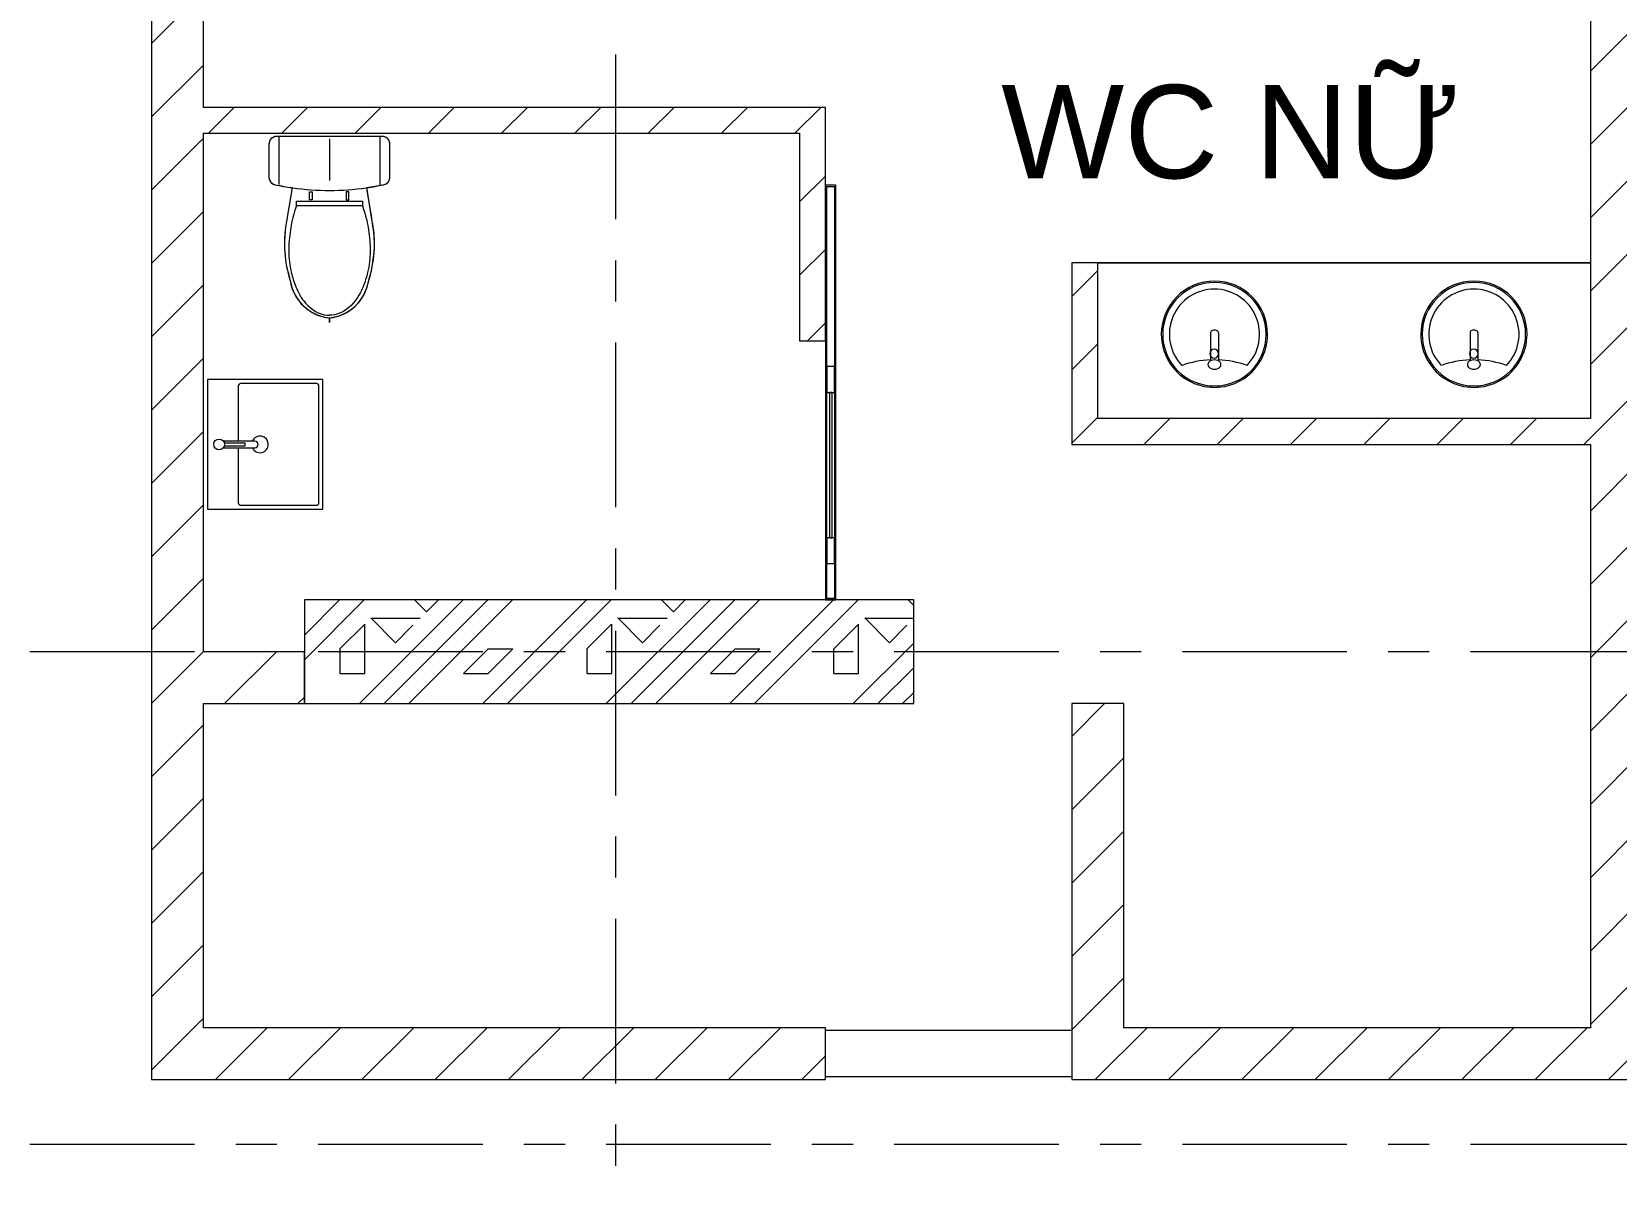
# Model space of a CAD drawing. Header units: millimetres. Extents: x -20144 to 104140, y -11426 to 48263.
# Drawn here: x 30148 to 36261, y 24819 to 29242 of the extents above; entities that cross this region are included whole.
import ezdxf

# ---------------------------------------------------------------- set-up
doc = ezdxf.new("R2010")
doc.units = ezdxf.units.MM
doc.linetypes.add('Grid Line', pattern=[22.225, 12.7, -3.175, 3.175, -3.175])
for name, color, linetype, lineweight in [('CHU', 181, 'Continuous', 5), ('CUA', 31, 'Continuous', 9), ('HATCH-TUONG', 152, 'Continuous', 9), ('NET CAT', 3, 'Continuous', 5), ('NET-CAT', 3, 'Continuous', 9), ('NET-THAY', 2, 'Continuous', 15), ('THIET-BI', 44, 'Continuous', 5), ('TRUC', 225, 'Continuous', 5)]:
    doc.layers.add(name, color=color, linetype=linetype, lineweight=lineweight)
doc.styles.add('Arial_2', font='arial_1.ttf', dxfattribs={"height": 360})
pattern_1 = [(45, (0, 0), (-141.42136, 141.42136), [])]

# ---------------------------------------------------------------- blocks, each defined once
blk = doc.blocks.new('CUA SAN PHOI LUA - CUA SAN PHOI LUA 4-826868-MẶT BẰNG TẦNG 4')
at = {"layer": 'CUA'}
for p, q in [((-460, -50), (-500, -50)), ((-500, -50), (-500, -90)), ((-495, -85), (-495, -55)), ((-495, -55), (-460, -55)), ((-460, -55), (-460, -50)), ((500, -50), (-460, -50)), ((-460, -55), (-360, -55)), ((-260, -55), (-360, -55)), ((-360, -55), (-360, -85)), ((-260, -85), (-260, -55)), ((-260, -55), (300, -55)), ((400, -55), (300, -55)), ((300, -55), (300, -85)), ((400, -85), (400, -55)), ((400, -55), (1060, -55)), ((1060, -50), (1060, -55)), ((1100, -50), (1060, -50)), ((1060, -55), (1095, -55)), ((1095, -55), (1095, -85)), ((1100, -90), (1100, -50)), ((-500, -90), (-460, -90)), ((-460, -85), (-495, -85)), ((-460, -90), (-460, -85)), ((-360, -85), (-460, -85)), ((-460, -90), (1060, -90)), ((-360, -85), (-260, -85)), ((300, -65), (-260, -65)), ((-260, -65), (-260, -75)), ((-260, -75), (300, -75)), ((300, -85), (-260, -85)), ((300, -75), (300, -65)), ((300, -85), (400, -85)), ((1060, -85), (400, -85)), ((1095, -85), (1060, -85)), ((1060, -85), (1060, -90)), ((1060, -90), (1100, -90))]:
    blk.add_line(p, q, dxfattribs=at)
blk = doc.blocks.new('X-LA - X-LA-917474-MẶT BẰNG TẦNG 4')
at = {"layer": 'THIET-BI'}
for p, q in [((-600, 0), (-600, -1900)), ((-600, -1900), (-600, 0)), ((-332.2, -434.2), (-222.2, -434.2)), ((-332.2, -464.2), (-222.2, -464.2)), ((-332.2, -1435), (-222.2, -1435)), ((-332.2, -1465), (-222.2, -1465))]:
    blk.add_line(p, q, dxfattribs=at)
for centre, radius, start, end in [((-324.9, -449.2), 205, 90, 270), ((-324.9, -449.2), 205, 270, 90), ((-324.9, -449.2), 199.5, 360, 180), ((-324.9, -449.2), 174.1, 46.21184, 180), ((139.1, -449.2), 365.7, 159.90562, 177.65018), ((-324.9, -449.2), 199.5, 180, 360), ((-324.9, -449.2), 174.1, 180, 313.78816), ((-250, -450), 16.8, 360, 180), ((-250, -450), 16.8, 180, 360), ((139.1, -449.2), 365.7, 182.34982, 200.09438), ((-324.9, -1450), 205, 90, 270), ((-324.9, -1450), 199.5, 360, 180), ((-324.9, -1450), 174.1, 46.21184, 180), ((-324.9, -1450), 205, 270, 90), ((139.1, -1450), 365.7, 159.90562, 177.65018), ((-324.9, -1450), 199.5, 180, 360), ((-324.9, -1450), 174.1, 180, 313.78816), ((-250, -1450.8), 16.8, 360, 180), ((-250, -1450.8), 16.8, 180, 0), ((139.1, -1450), 365.7, 182.34982, 200.09438)]:
    blk.add_arc(centre, radius, start, end, dxfattribs=at)
for centre, major_axis, ratio, start_param, end_param in [((-208.1, -449.2), (0, 25), 0.701688, 0, 3.141593), ((-207.9, -449.2), (0, 25), 0.719766, 3.124999, 6.299779), ((-332.2, -449.2), (0, 15), 0.577623, 0, 3.141593), ((-332.2, -1450), (0, 15), 0.577623, 0, 3.141593), ((-208.1, -1450), (0, 25), 0.701688, 0, 3.141593), ((-207.9, -1450), (0, 25), 0.719766, 3.124999, 6.299779)]:
    blk.add_ellipse(centre, major_axis=major_axis, ratio=ratio, start_param=start_param, end_param=end_param, dxfattribs=at)
blk = doc.blocks.new('X-XI - X-XI-V12-MẶT BẰNG TẦNG 4')
at = {"layer": 'THIET-BI'}
for p, q in [((204.3, 0), (-204.3, 0)), ((204.3, 0), (-204.3, 0)), ((204.3, 0), (0, 0)), ((194.6, 0), (194.6, -186.1)), ((215, -2.1), (204.3, 0)), ((-230.6, -16.8), (-233.2, -33.2)), ((-233.2, -29), (-233.2, -157.9)), ((-233.2, -29), (-233.2, -157.9)), ((-233.2, -33.2), (-233.2, -45)), ((-233.2, -45), (-233.2, -157.9)), ((-227.9, -12.2), (-230.6, -16.8)), ((-222, -6.1), (-227.9, -12.2)), ((-212.4, -1.2), (-222, -6.1)), ((-204.3, 0), (-212.4, -1.2)), ((0, 0), (-204.3, 0)), ((-194.6, 0), (-194.6, -185.7)), ((0, -9.4), (0, -169.7)), ((219.3, -4.2), (215, -2.1)), ((224.8, -8.5), (219.3, -4.2)), ((227.7, -12), (224.8, -8.5)), ((231.6, -19.3), (227.7, -12)), ((233.2, -29), (231.6, -19.3)), ((233.2, -157.9), (233.2, -29)), ((233.2, -157.9), (233.2, -29)), ((233.2, -157.9), (233.2, -29)), ((-233.2, -157.9), (-232.9, -162.1)), ((-232.9, -162.1), (-231, -169.1)), ((-231, -169.1), (-228, -174.5)), ((-228, -174.5), (-224.2, -178.9)), ((-224.2, -178.9), (-216.9, -183.9)), ((212.9, -185.5), (220.8, -181.7)), ((220.8, -181.7), (226.5, -176.5)), ((226.5, -176.5), (231.9, -166.7)), ((231.9, -166.7), (233.2, -157.9)), ((-216.9, -183.9), (-209.4, -186.4)), ((-209.4, -186.4), (-202.4, -187.7)), ((-202.4, -187.7), (-192, -189.7)), ((-192, -189.7), (-184.2, -191.1)), ((-184.2, -191.1), (-168, -193.8)), ((-168, -193.8), (-149.9, -196.6)), ((-143.8, -197.5), (-166.7, -335.2)), ((-143.8, -197.5), (-166.7, -335.2)), ((-147.8, -221.1), (-155.3, -266.3)), ((-149.9, -196.6), (-143.8, -197.5)), ((-143.8, -197.5), (-147.8, -221.1)), ((-76.6, -213.5), (-66.1, -213.5)), ((-76.6, -245), (-76.6, -213.5)), ((-66.1, -213.5), (-66.1, -245)), ((64, -213.5), (64, -245)), ((74.4, -213.5), (64, -213.5)), ((74.4, -245), (74.4, -213.5)), ((143.8, -197.5), (212.9, -185.5)), ((166.7, -335.2), (143.8, -197.5)), ((166.7, -335.2), (143.8, -197.5)), ((146.9, -216.1), (143.8, -197.5)), ((151.8, -245.3), (146.9, -216.1)), ((-161.5, -303.8), (-164.6, -322)), ((-157.7, -280.9), (-161.5, -303.8)), ((-155.3, -266.3), (-157.7, -280.9)), ((-127.7, -249.9), (127.7, -249.9)), ((-127.7, -267.8), (-127.7, -249.9)), ((-8.6, -267.8), (-127.7, -267.8)), ((-66.1, -245), (-76.6, -245)), ((127.7, -267.8), (-8.6, -267.8)), ((64, -245), (74.4, -245)), ((127.7, -249.9), (127.7, -267.8)), ((157.2, -277.8), (151.8, -245.3)), ((161.7, -304.9), (157.2, -277.8)), ((166.7, -335.2), (161.7, -304.9)), ((-171, -365.1), (-172.5, -383)), ((-168.9, -349), (-171, -365.1)), ((-164.6, -322), (-168.9, -349)), ((171.6, -371), (166.7, -335.2)), ((-172.5, -383), (-173.5, -402.2)), ((-173.5, -402.2), (-173.1, -436.1)), ((173.2, -395.8), (171.6, -371)), ((172.5, -446.5), (173.5, -426.5)), ((173.5, -426.5), (173.2, -395.8)), ((-173.1, -436.1), (-172.5, -446.5)), ((-172.5, -446.5), (-169.6, -474.8)), ((-169.6, -474.8), (-166.5, -495.3)), ((165.2, -502.3), (172.5, -446.5)), ((-166.5, -495.3), (-161.1, -520.9)), ((-161.1, -520.9), (-151.4, -555.9)), ((151.4, -555.9), (155.1, -543.7)), ((155.1, -543.7), (161.7, -518.5)), ((161.7, -518.5), (165.2, -502.3)), ((-151.4, -555.9), (-143.5, -587)), ((-143.5, -587), (-131.8, -612.8)), ((131.6, -613.2), (145.5, -581)), ((145.5, -581), (151.4, -555.9)), ((-131.8, -612.8), (-121.7, -628.9)), ((-121.7, -628.9), (-100.2, -653.8)), ((-100.2, -653.8), (-87.5, -664.8)), ((-87.5, -664.8), (-69.9, -676.9)), ((60.8, -681.9), (86, -665.9)), ((86, -665.9), (100.2, -653.8)), ((100.2, -653.8), (114.1, -638.9)), ((114.1, -638.9), (131.6, -613.2)), ((-69.9, -676.9), (-49.6, -687.2)), ((-49.6, -687.2), (-19.9, -696.9)), ((-19.9, -696.9), (0, -700.2)), ((0, -700.2), (34.6, -692.9)), ((0, -700.2), (0, -702.7)), ((0, -712.5), (0, -700.2)), ((0, -700.3), (0, -710.2)), ((0, -702.7), (0, -715.9)), ((0, -710.2), (0, -716.9)), ((0, -717.2), (0, -712.5)), ((0, -716.9), (0, -717.2)), ((34.6, -692.9), (60.8, -681.9))]:
    blk.add_line(p, q, dxfattribs=at)
for centre, radius, start, end in [((204.3, -29), 29, 360, 90), ((204.3, -29), 29, 0, 90), ((-204.3, -29), 29, 90, 180), ((-204.3, -29), 29, 90, 180), ((-204.3, -157.9), 29, 180, 259.85987), ((-204.3, -157.9), 29, 180, 259.85987), ((204.3, -157.9), 29, 280.14013, 360), ((204.3, -157.9), 29, 280.14013, 0), ((18.1, 960), 1168.8, 258.77622, 262.03475), ((18.1, 960), 1168.8, 258.77622, 262.03475), ((18.1, 960), 1168.8, 262.14467, 269.16333), ((-16, 957.7), 1166.4, 270.83748, 277.76826), ((-18.1, 960), 1168.8, 277.96525, 281.22378), ((-18.1, 960), 1168.8, 277.96525, 281.22378), ((287.1, -414.4), 460.7, 170.09406, 197.88556), ((287.1, -414.4), 460.7, 170.09406, 197.88556), ((-287.1, -414.4), 460.7, 342.11444, 9.90594), ((-287.1, -414.4), 460.7, 342.11444, 9.90594), ((18.2, -529.6), 171.6, 188.82666, 263.90979), ((18.2, -529.6), 171.6, 188.82666, 263.90979), ((-18.2, -529.6), 171.6, 276.09021, 351.17334), ((-18.2, -529.6), 171.6, 276.09021, 351.17334)]:
    blk.add_arc(centre, radius, start, end, dxfattribs=at)
for points in [[(-127.7, -267.8), (-143.4, -315.6), (-152.2, -364.8), (-160.3, -442.2), (-151, -516.8), (-129.6, -585.3), (-93.5, -652), (-37.5, -689.3), (-2.9, -689.4), (0, -689.4)], [(127.7, -267.8), (143.4, -315.6), (152.2, -364.8), (160.3, -442.2), (151, -516.8), (129.6, -585.3), (93.5, -652), (37.5, -689.3), (2.9, -689.4), (0, -689.4)]]:
    blk.add_open_spline(points, degree=3, knots=[12.724379, 12.724379, 12.724379, 12.724379, 75.096459, 151.912755, 228.70098, 282.501534, 351.034079, 439.49288, 447.51098, 447.51098, 447.51098, 447.51098], dxfattribs=at)
blk = doc.blocks.new('X-LA - X-LA-953483-MẶT BẰNG TẦNG 4')
at = {"layer": 'THIET-BI'}
for p, q in [((250, 0), (-250, 0)), ((-250, 0), (-250, -445)), ((-250, 0), (-250, -445)), ((250, 0), (-250, 0)), ((250, -445), (250, 0)), ((250, -445), (250, 0)), ((-12.7, -119), (-225, -119)), ((-12.7, -61.5), (-12.7, -182.5)), ((-5.2, -65.1), (-5.2, -145)), ((5.2, -145), (5.2, -65.1)), ((12.3, -182.5), (12.3, -61.8)), ((225, -119), (12.3, -119)), ((-235, -129), (-235, -420)), ((-5.2, -145), (5.2, -145)), ((235, -420), (235, -129)), ((-250, -445), (250, -445)), ((-250, -445), (250, -445)), ((-225, -430), (225, -430))]:
    blk.add_line(p, q, dxfattribs=at)
blk.add_circle((0, -45), 20.8, dxfattribs=at)
for centre, radius, start, end in [((-225, -129), 10, 90, 180), ((225, -129), 10, 0, 90), ((0, -202.6), 32, 113.4242, 67.44806), ((-0.2, -182.5), 12.5, 180, 360), ((-225, -420), 10, 180, 270), ((225, -420), 10, 270, 0)]:
    blk.add_arc(centre, radius, start, end, dxfattribs=at)

msp = doc.modelspace()

# ---------------------------------------------------------------- hatches: boundary and pattern name
at = {"layer": 'HATCH-TUONG', "lineweight": 5}
h = msp.add_hatch(dxfattribs=at)
h.set_pattern_fill('FP_6', color=256, style=0, pattern_type=2)
h.set_pattern_definition(pattern_1)
h.paths.add_polyline_path([(30810.5, 25399.9), (30810.5, 32899.9), (30610.5, 32899.9), (30610.5, 25399.9)], flags=0)
h = msp.add_hatch(dxfattribs=at)
h.set_pattern_fill('FP_6', color=256, style=0, pattern_type=2)
h.set_pattern_definition(pattern_1)
h.paths.add_polyline_path([(36160.5, 25199.9), (36360.5, 25199.9), (36360.5, 32899.9), (36160.5, 32899.9), (36160.5, 25399.9)], flags=0)
h = msp.add_hatch(dxfattribs=at)
h.set_pattern_fill('FP_6', color=256, style=0, pattern_type=2)
h.set_pattern_definition(pattern_1)
h.paths.add_polyline_path([(33210.5, 28849.9), (33210.5, 28949.9), (30810.5, 28949.9), (30810.5, 28849.9), (33110.5, 28849.9)], flags=0)
h = msp.add_hatch(dxfattribs=at)
h.set_pattern_fill('FP_6', color=256, style=0, pattern_type=2)
h.set_pattern_definition(pattern_1)
h.paths.add_polyline_path([(33110.5, 28050), (33210.5, 28050), (33210.5, 28849.9), (33110.5, 28849.9)], flags=0)
h = msp.add_hatch(dxfattribs=at)
h.set_pattern_fill('FP_6', color=256, style=0, pattern_type=2)
h.set_pattern_definition(pattern_1)
h.paths.add_polyline_path([(34160.5, 27749.9), (34260.5, 27749.9), (34260.5, 28349.9), (34160.5, 28349.9)], flags=0)
h = msp.add_hatch(dxfattribs=at)
h.set_pattern_fill('FP_6', color=256, style=0, pattern_type=2)
h.set_pattern_definition(pattern_1)
h.paths.add_polyline_path([(34585.4, 27649.9), (36160.5, 27649.9), (36160.5, 27749.9), (34160.5, 27749.9), (34160.5, 27649.9)], flags=0)
h = msp.add_hatch(dxfattribs=at)
h.set_pattern_fill('FP_6', color=256, style=0, pattern_type=2)
h.set_pattern_definition(pattern_1)
h.paths.add_polyline_path([(30810.5, 26649.9), (31200.5, 26649.9), (31200.5, 26849.9), (30810.5, 26849.9)], flags=0)
h = msp.add_hatch(dxfattribs=at)
h.set_pattern_fill('FP_6', color=256, style=0, pattern_type=2)
h.set_pattern_definition(pattern_1)
h.paths.add_polyline_path([(34160.4, 25399.9), (34360.4, 25399.9), (34360.4, 26650), (34160.4, 26650), (34160.4, 25774.4)], flags=0)
h = msp.add_hatch(dxfattribs=at)
h.set_pattern_fill('FP_6', color=256, style=0, pattern_type=2)
h.set_pattern_definition(pattern_1)
h.paths.add_polyline_path([(30610.5, 25199.9), (33210.4, 25199.9), (33210.4, 25399.9), (30610.5, 25399.9)], flags=0)
h = msp.add_hatch(dxfattribs=at)
h.set_pattern_fill('FP_6', color=256, style=0, pattern_type=2)
h.set_pattern_definition(pattern_1)
h.paths.add_polyline_path([(34585.4, 25199.9), (36160.5, 25199.9), (36160.5, 25399.9), (34160.4, 25399.9), (34160.4, 25199.9)], flags=0)
at = {"layer": 'NET CAT'}
h = msp.add_hatch(dxfattribs=at)
h.set_pattern_fill('FP_1', color=256, style=0, pattern_type=2)
h.set_pattern_definition([(45, (95.25, 0), (-476.246, 476.246), []), (45, (190.5, 0), (-476.246, 476.246), []), (45, (0, 0), (-476.246, 476.246), []), (45, (476.25, 0), (-476.246, 476.246), []), (45, (571.5, 0), (-476.246, 476.246), []), (0, (381, 95.25), (0, 952.5), [95.25, -857.25]), (0, (476.25, 190.5), (0, 952.5), [95.25, -857.25]), (45, (381, 95.25), (0, 952.491), [134.683, -1212.342]), (45, (476.25, 95.25), (0, 952.491), [134.683, -1212.342]), (0, (381, 95.25), (0, 952.5), [95.25, -857.25]), (90, (-95.25, 95.25), (-952.5, 6e-14), [95.25, -857.25]), (90, (0, 95.25), (-952.5, 6e-14), [190.5, -762]), (45, (-95.25, 190.5), (0, 952.491), [134.683, -1212.342]), (90, (762, 381), (-952.5, 6e-14), [95.25, -857.25]), (0, (666.75, 381), (0, 952.5), [95.25, -857.25]), (45, (666.75, 381), (0, 952.491), [134.683, -1212.342]), (0, (857.25, 95.25), (0, 952.5), [95.25, -857.25]), (0, (857.25, 571.5), (0, 952.5), [95.25, -857.25]), (90, (1047.75, 666.75), (-952.5, 6e-14), [95.25, -857.25]), (45, (857.25, 571.5), (0, 952.491), [269.367, -1077.658]), (45, (952.5, 571.5), (0, 952.491), [134.683, -1212.342]), (45, (1143, 762), (0, 952.491), [134.683, -1212.342]), (0, (1143, 857.25), (0, 952.5), [95.25, -857.25]), (90, (1143, 762), (-952.5, 6e-14), [95.25, -857.25]), (0, (476.25, 762), (0, 952.5), [95.25, -857.25]), (0, (666.75, 857.25), (0, 952.5), [95.25, -857.25]), (90, (571.5, 762), (-952.5, 6e-14), [95.25, -857.25]), (90, (666.75, 762), (-952.5, 6e-14), [95.25, -857.25]), (45, (476.25, 762), (0, 952.491), [134.683, -1212.342]), (45, (666.75, 762), (0, 952.491), [134.683, -1212.342]), (135, (119, 214.8), (-952.491, 6e-14), [134.683, -1212.342]), (135, (238.1, 333.4), (-952.491, 6e-14), [134.683, -1212.342]), (135, (309.56, 404.8), (-952.491, 6e-14), [134.683, -1212.342]), (135, (333.4, 428.6), (-952.491, 6e-14), [134.683, -1212.342]), (135, (381, 476.25), (-952.491, 6e-14), [134.683, -1212.342]), (135, (404.8, 500.06), (-952.491, 6e-14), [134.683, -1212.342]), (135, (476.25, 571.5), (-952.491, 6e-14), [134.683, -1212.342]), (135, (523.9, 619.1), (-952.491, 6e-14), [134.683, -1212.342]), (45, (119, 214.8), (0, 952.491), [95.25, -1251.775]), (45, (238.1, 333.4), (0, 952.491), [67.36, -1279.665]), (45, (404.8, 500.06), (0, 952.491), [67.36, -1279.665]), (45, (309.56, 595.3), (0, 952.491), [67.36, -1279.665]), (45, (476.25, 571.5), (0, 952.491), [67.36, -1279.665]), (45, (381, 666.75), (0, 952.491), [67.36, -1279.665]), (0, (24.2, 309.5), (0, 952.5), [190.043, -762.457]), (0, (238.1, 523.9), (0, 952.5), [95.25, -857.25])])
h.paths.add_polyline_path([(31200.5, 26649.9), (33550.5, 26649.9), (33550.5, 27049.9), (31200.5, 27049.9)], flags=0)

# ---------------------------------------------------------------- linework, layer by layer
at = {"layer": 'NET CAT', "lineweight": 13}
for p, q in [((33550.5, 27049.9), (31200.5, 27049.9)), ((31200.5, 27049.9), (31200.5, 26649.9)), ((33550.5, 26649.9), (33550.5, 27049.9)), ((31200.5, 26649.9), (33550.5, 26649.9))]:
    msp.add_line(p, q, dxfattribs=at)
at = {"layer": 'NET-CAT', "lineweight": 15}
for p, q in [((30610.5, 32899.9), (30610.5, 25399.9)), ((30810.5, 28949.9), (30810.5, 32899.9)), ((36160.5, 29949.9), (36160.5, 27749.9)), ((33210.5, 28949.9), (30810.5, 28949.9)), ((33210.5, 28849.9), (33210.5, 28949.9)), ((30810.5, 26849.9), (30810.5, 28849.9)), ((30810.5, 28849.9), (33110.5, 28849.9)), ((33110.5, 28849.9), (33110.5, 28050)), ((33210.5, 28050), (33210.5, 28849.9)), ((34260.5, 28349.9), (34160.5, 28349.9)), ((34160.5, 28349.9), (34160.5, 27749.9)), ((34260.5, 27749.9), (34260.5, 28349.9)), ((33110.5, 28050), (33210.5, 28050)), ((34160.5, 27749.9), (34160.5, 27649.9)), ((36160.5, 27749.9), (34260.5, 27749.9)), ((34160.5, 27649.9), (36160.5, 27649.9)), ((36160.5, 27649.9), (36160.5, 25399.9)), ((31200.5, 26849.9), (30810.5, 26849.9)), ((31200.5, 26649.9), (31200.5, 26849.9)), ((30810.5, 25399.9), (30810.5, 26649.9)), ((30810.5, 26649.9), (31200.5, 26649.9)), ((34360.4, 26650), (34160.4, 26650)), ((34160.4, 26650), (34160.4, 25399.9)), ((34360.4, 25399.9), (34360.4, 26650)), ((30610.5, 25399.9), (30610.5, 25199.9)), ((33210.4, 25399.9), (30810.5, 25399.9)), ((33210.4, 25199.9), (33210.4, 25399.9)), ((34160.4, 25399.9), (34160.4, 25199.9)), ((36160.5, 25399.9), (34360.4, 25399.9)), ((30610.5, 25199.9), (33210.4, 25199.9)), ((34160.4, 25199.9), (36160.5, 25199.9)), ((36160.5, 25199.9), (36360.5, 25199.9))]:
    msp.add_line(p, q, dxfattribs=at)
at = {"layer": 'NET-THAY', "lineweight": 9}
for p, q in [((33210.4, 25389.9), (34160.4, 25389.9)), ((34160.4, 25210), (33210.4, 25210))]:
    msp.add_line(p, q, dxfattribs=at)
at = {"layer": 'TRUC', "linetype": 'Grid Line', "ltscale": 50}
for p, q in [((32400.5, 43599.9), (32400.5, -4500.1)), ((43000.5, 26849.9), (-12092.4, 26849.9)), ((43000.5, 24949.9), (-14407, 24949.9))]:
    msp.add_line(p, q, dxfattribs=at)

# ---------------------------------------------------------------- block references
at = {"color": 253, "lineweight": 9}
msp.add_blockref('X-XI - X-XI-V12-MẶT BẰNG TẦNG 4', (31296.9, 28837.8), dxfattribs=at)
for name, p, rotation in [('CUA SAN PHOI LUA - CUA SAN PHOI LUA 4-826868-MẶT BẰNG TẦNG 4', (33160.5, 27550), 90), ('X-LA - X-LA-917474-MẶT BẰNG TẦNG 4', (36160.5, 27749.9), 270), ('X-LA - X-LA-953483-MẶT BẰNG TẦNG 4', (30826.4, 27649.9), 90)]:
    msp.add_blockref(name, p, dxfattribs=dict(at, rotation=rotation))

# ---------------------------------------------------------------- texts
at = {"layer": 'CHU', "color": 253, "insert": (35657.9, 29036.6), "char_height": 360, "width": 1789.72, "attachment_point": 3, "line_spacing_factor": 0.936439, "style": 'Arial_2'}
msp.add_mtext('\\pt2540.0016,5079.9996,7620.0012,10159.9992,12700.0008,15239.9988,17780.0004,20319.9984,22860,25400.0016,27939.9996,30480.0012,33019.9992,35560.0008,38099.9988,40640.0004,43179.9984,45720,48260.0016,50799.9996,53340.0012,55879.9992,58420.0008,60959.9988,63500.0004,66039.9984,68580,71120.0016,73659.9996,76200.0012,78739.9992,81280.0008;WC NỮ', dxfattribs=at)

doc.saveas('drawing.dxf')
